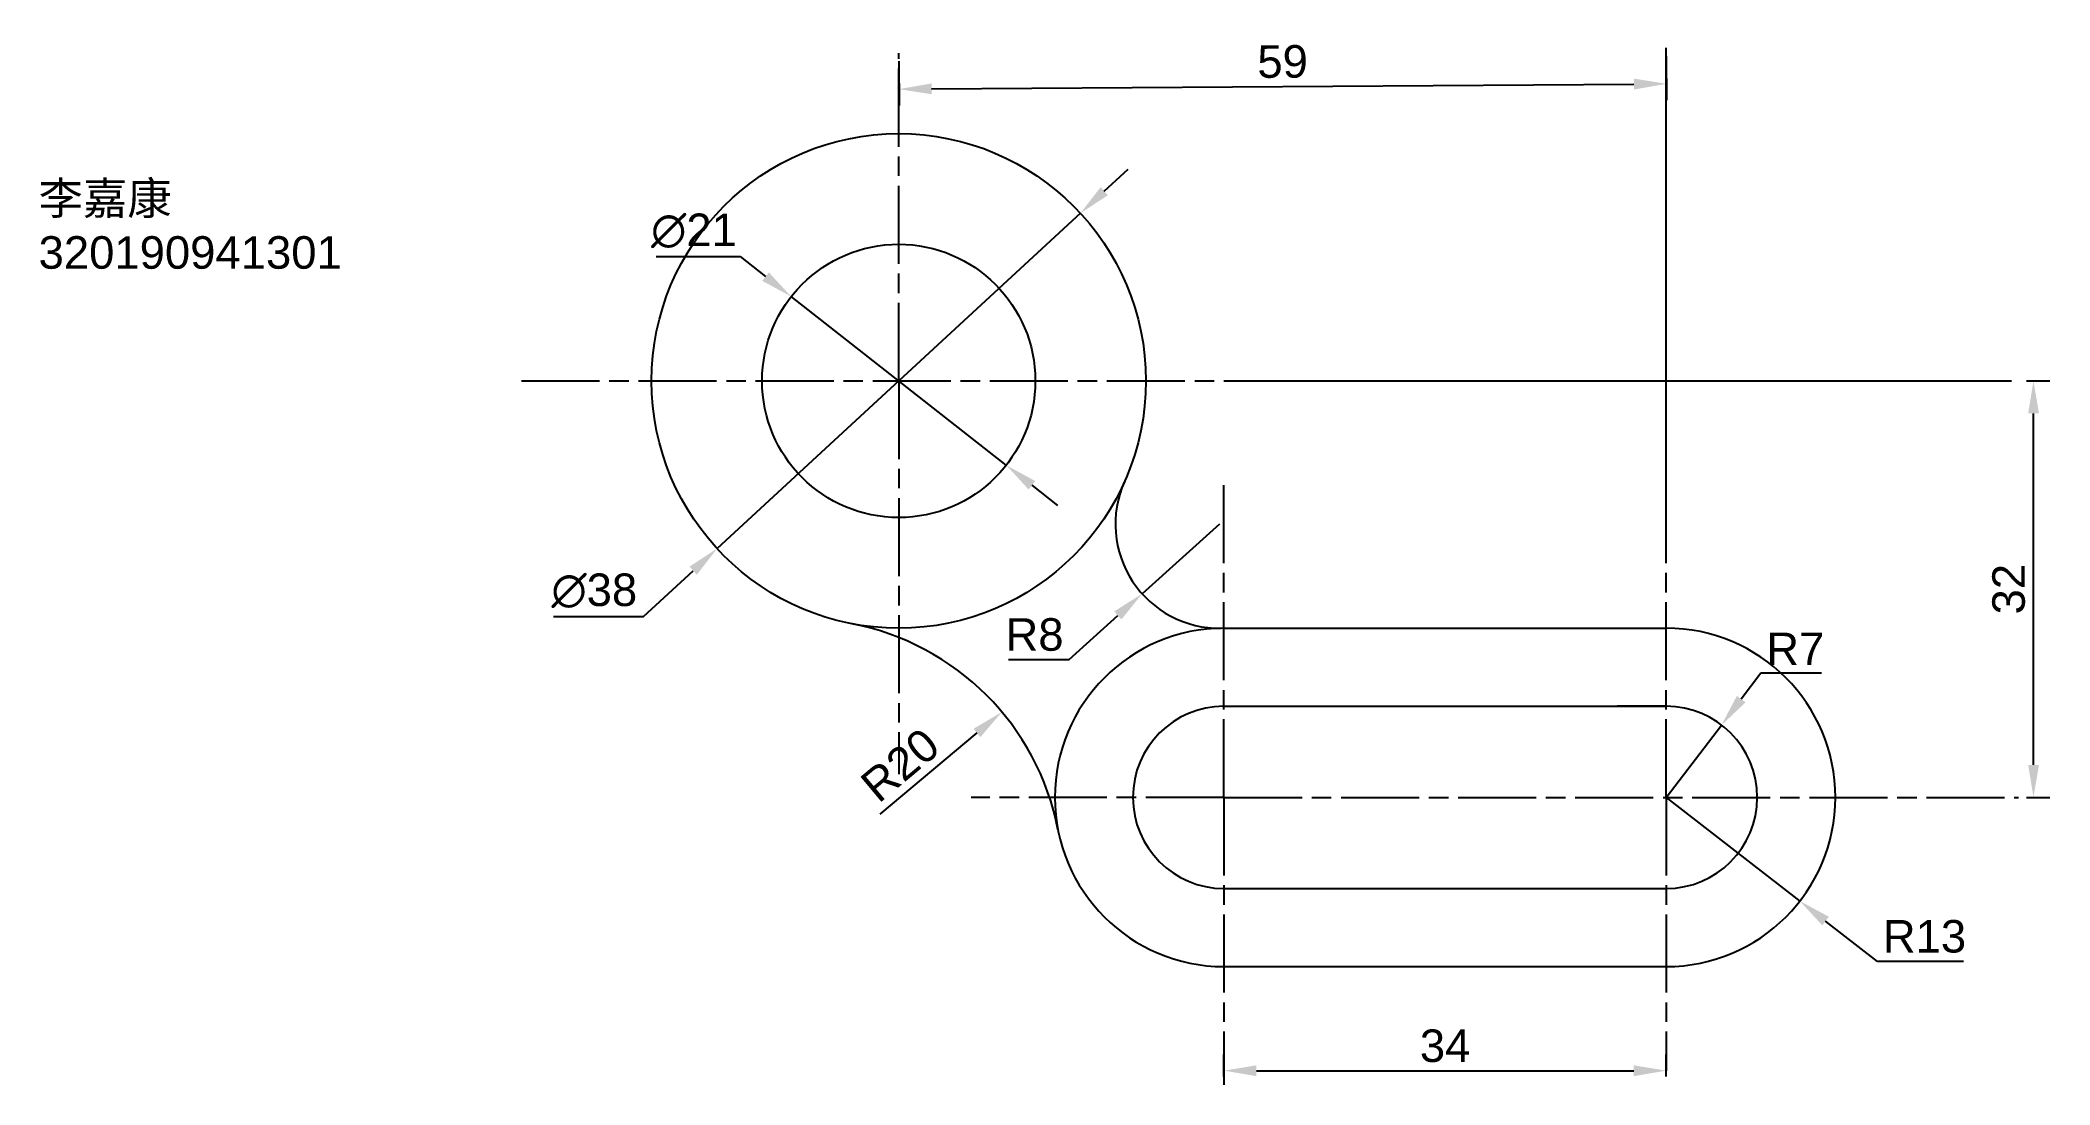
# Model space of a CAD drawing. Header units: millimetres. Extents: x -47 to 107, y -22 to 58.
import ezdxf

# ---------------------------------------------------------------- set-up
doc = ezdxf.new("R2010")
doc.units = ezdxf.units.MM
doc.header["$LTSCALE"] = 2.5
doc.linetypes.add('ACAD_ISO08W100', pattern=[36, 24, -3, 6, -3])
doc.styles.get("Standard").update_dxf_attribs({"font": 'arial.ttf'})
doc.dimstyles.new('ISO-25', dxfattribs={"dimtxt": 2.5, "dimasz": 2.5, "dimexe": 1.25, "dimexo": 0.625, "dimtad": 1, "dimtxsty": 'Standard', "dimcen": 2.5, "dimadec": 0, "dimazin": 0, "dimtfac": 1, "dimtmove": 0, "dimatfit": 3, "dimfxl": 1, "dimarcsym": 0})
doc.dimstyles.new('副本 ISO-25', dxfattribs={"dimtxt": 2.5, "dimasz": 2.5, "dimexe": 1.25, "dimexo": 0.625, "dimtad": 1, "dimtoh": 1, "dimtxsty": 'Standard', "dimcen": 2.5, "dimadec": 0, "dimazin": 0, "dimtfac": 1, "dimtmove": 0, "dimatfit": 3, "dimfxl": 1, "dimarcsym": 0})

# ---------------------------------------------------------------- blocks, each defined once
blk = doc.blocks.new('*D1')
at = {"color": 0, "linetype": 'ACAD_ISO08W100', "lineweight": -2, "transparency": 16777216}
for p, q in [((44, -21.46), (44, -19.75)), ((78, -21.46), (78, -19.75)), ((46.5, -21), (75.5, -21))]:
    blk.add_line(p, q, dxfattribs=at)
at = {"color": 0, "linetype": 'ACAD_ISO08W100', "transparency": 16777216}
for points in [[(46.5, -20.59), (46.5, -21.42), (44, -21)], [(75.5, -20.59), (75.5, -21.42), (78, -21)]]:
    blk.add_solid(points, dxfattribs=at)
at = {"layer": 'Defpoints', "color": 0, "linetype": 'ACAD_ISO08W100', "transparency": 16777216}
for p in [(78, -21), (44, -22.08), (78, -22.08)]:
    blk.add_point(p, dxfattribs=at)
at = {"color": 0, "linetype": 'ACAD_ISO08W100', "transparency": 16777216, "insert": (61, -19.1), "char_height": 2.5, "attachment_point": 5}
blk.add_mtext('34', dxfattribs=at)
blk = doc.blocks.new('*D2')
at = {"color": 0, "linetype": 'ACAD_ISO08W100', "lineweight": -2, "transparency": 16777216}
for p, q in [((105.7, 32), (107.48, 32)), ((106.23, 2.5), (106.23, 29.5)), ((105.7, 0), (107.48, 0))]:
    blk.add_line(p, q, dxfattribs=at)
at = {"color": 0, "linetype": 'ACAD_ISO08W100', "transparency": 16777216}
for points in [[(105.82, 29.5), (106.65, 29.5), (106.23, 32)], [(105.82, 2.5), (106.65, 2.5), (106.23, 0)]]:
    blk.add_solid(points, dxfattribs=at)
at = {"layer": 'Defpoints', "color": 0, "linetype": 'ACAD_ISO08W100', "transparency": 16777216}
for p in [(105.07, 32), (106.23, 32), (105.07, 0)]:
    blk.add_point(p, dxfattribs=at)
at = {"color": 0, "linetype": 'ACAD_ISO08W100', "transparency": 16777216, "insert": (104.33, 16), "char_height": 2.5, "attachment_point": 5, "rotation": 90}
blk.add_mtext('32', dxfattribs=at)
blk = doc.blocks.new('*D3')
at = {"color": 0, "linetype": 'ACAD_ISO08W100', "lineweight": -2, "transparency": 16777216}
for p, q in [((19, 56.56), (19.03, 53.17)), ((78, 56.96), (78.03, 53.58)), ((21.52, 54.44), (75.52, 54.81))]:
    blk.add_line(p, q, dxfattribs=at)
at = {"color": 0, "linetype": 'ACAD_ISO08W100', "transparency": 16777216}
for points in [[(21.52, 54.86), (21.52, 54.03), (19.02, 54.42)], [(75.52, 55.23), (75.52, 54.39), (78.02, 54.83)]]:
    blk.add_solid(points, dxfattribs=at)
at = {"layer": 'Defpoints', "color": 0, "linetype": 'ACAD_ISO08W100', "transparency": 16777216}
for p in [(19, 57.19), (78, 57.59), (78.02, 54.83)]:
    blk.add_point(p, dxfattribs=at)
at = {"color": 0, "linetype": 'ACAD_ISO08W100', "transparency": 16777216, "insert": (48.51, 56.53), "char_height": 2.5, "attachment_point": 5, "rotation": 0.3904}
blk.add_mtext('59', dxfattribs=at)
blk = doc.blocks.new('*D4')
at = {"color": 0, "linetype": 'ACAD_ISO08W100', "lineweight": -2, "transparency": 16777216}
for p, q in [((34.8, 46.58), (36.64, 48.28)), ((32.96, 44.88), (5.04, 19.12)), ((-0.62, 13.9), (3.2, 17.42)), ((-7.55, 13.9), (-0.62, 13.9))]:
    blk.add_line(p, q, dxfattribs=at)
at = {"color": 0, "linetype": 'ACAD_ISO08W100', "transparency": 16777216}
for points in [[(34.52, 46.89), (35.08, 46.27), (32.96, 44.88)], [(2.92, 17.73), (3.48, 17.11), (5.04, 19.12)]]:
    blk.add_solid(points, dxfattribs=at)
at = {"layer": 'Defpoints', "color": 0, "linetype": 'ACAD_ISO08W100', "transparency": 16777216}
for p in [(32.96, 44.88), (5.04, 19.12)]:
    blk.add_point(p, dxfattribs=at)
at = {"color": 0, "linetype": 'ACAD_ISO08W100', "transparency": 16777216, "insert": (-4.4, 15.87), "char_height": 2.5, "attachment_point": 5}
blk.add_mtext('∅38', dxfattribs=at)
blk = doc.blocks.new('*D5')
at = {"color": 0, "linetype": 'ACAD_ISO08W100', "lineweight": -2, "transparency": 16777216}
for p, q in [((0.35, 41.56), (6.8, 41.56)), ((6.8, 41.56), (8.77, 40.02)), ((27.27, 25.52), (10.73, 38.48)), ((29.23, 23.98), (31.2, 22.44))]:
    blk.add_line(p, q, dxfattribs=at)
at = {"color": 0, "linetype": 'ACAD_ISO08W100', "transparency": 16777216}
for points in [[(9.02, 40.34), (8.51, 39.69), (10.73, 38.48)], [(29.49, 24.31), (28.98, 23.66), (27.27, 25.52)]]:
    blk.add_solid(points, dxfattribs=at)
at = {"layer": 'Defpoints', "color": 0, "linetype": 'ACAD_ISO08W100', "transparency": 16777216}
for p in [(10.73, 38.48), (27.27, 25.52)]:
    blk.add_point(p, dxfattribs=at)
at = {"color": 0, "linetype": 'ACAD_ISO08W100', "transparency": 16777216, "insert": (3.26, 43.53), "char_height": 2.5, "attachment_point": 5}
blk.add_mtext('∅21', dxfattribs=at)
blk = doc.blocks.new('*D9')
at = {"color": 0, "linetype": 'ACAD_ISO08W100', "lineweight": -2, "transparency": 16777216}
for p, q in [((43.66, 21), (37.71, 15.65)), ((32.09, 10.6), (35.85, 13.98)), ((27.43, 10.6), (32.09, 10.6))]:
    blk.add_line(p, q, dxfattribs=at)
at = {"color": 0, "linetype": 'ACAD_ISO08W100', "transparency": 16777216}
blk.add_solid([(35.57, 14.29), (36.12, 13.67), (37.71, 15.65)], dxfattribs=at)
at = {"layer": 'Defpoints', "color": 0, "linetype": 'ACAD_ISO08W100', "transparency": 16777216}
for p in [(43.66, 21), (37.71, 15.65)]:
    blk.add_point(p, dxfattribs=at)
at = {"color": 0, "linetype": 'ACAD_ISO08W100', "transparency": 16777216, "insert": (29.44, 12.5), "char_height": 2.5, "attachment_point": 5}
blk.add_mtext('R8', dxfattribs=at)
blk = doc.blocks.new('*D10')
at = {"color": 0, "linetype": 'ACAD_ISO08W100', "lineweight": -2, "transparency": 16777216}
for p, q in [((85.28, 9.54), (83.76, 7.55)), ((89.94, 9.54), (85.28, 9.54)), ((78, 0), (82.25, 5.56))]:
    blk.add_line(p, q, dxfattribs=at)
at = {"color": 0, "linetype": 'ACAD_ISO08W100', "transparency": 16777216}
blk.add_solid([(83.43, 7.8), (84.1, 7.3), (82.25, 5.56)], dxfattribs=at)
at = {"layer": 'Defpoints', "color": 0, "linetype": 'ACAD_ISO08W100', "transparency": 16777216}
for p in [(82.25, 5.56), (78, 0)]:
    blk.add_point(p, dxfattribs=at)
at = {"color": 0, "linetype": 'ACAD_ISO08W100', "transparency": 16777216, "insert": (87.92, 11.41), "char_height": 2.5, "attachment_point": 5}
blk.add_mtext('R7', dxfattribs=at)
blk = doc.blocks.new('*D11')
at = {"color": 0, "linetype": 'ACAD_ISO08W100', "lineweight": -2, "transparency": 16777216}
for p, q in [((78, 0), (88.27, -7.97)), ((94.24, -12.6), (90.25, -9.5)), ((100.84, -12.6), (94.24, -12.6))]:
    blk.add_line(p, q, dxfattribs=at)
at = {"color": 0, "linetype": 'ACAD_ISO08W100', "transparency": 16777216}
blk.add_solid([(90.5, -9.17), (89.99, -9.83), (88.27, -7.97)], dxfattribs=at)
at = {"layer": 'Defpoints', "color": 0, "linetype": 'ACAD_ISO08W100', "transparency": 16777216}
for p in [(78, 0), (88.27, -7.97)]:
    blk.add_point(p, dxfattribs=at)
at = {"color": 0, "linetype": 'ACAD_ISO08W100', "transparency": 16777216, "insert": (97.85, -10.69), "char_height": 2.5, "attachment_point": 5}
blk.add_mtext('R13', dxfattribs=at)
blk = doc.blocks.new('*D12')
at = {"color": 0, "linetype": 'ACAD_ISO08W100', "lineweight": -2, "transparency": 16777216}
blk.add_line((17.57, -1.29), (25.02, 4.95), dxfattribs=at)
at = {"color": 0, "linetype": 'ACAD_ISO08W100', "transparency": 16777216}
blk.add_solid([(24.75, 5.27), (25.28, 4.63), (26.93, 6.56)], dxfattribs=at)
at = {"layer": 'Defpoints', "color": 0, "linetype": 'ACAD_ISO08W100', "transparency": 16777216}
for p in [(26.93, 6.56), (11.61, -6.29)]:
    blk.add_point(p, dxfattribs=at)
at = {"color": 0, "linetype": 'ACAD_ISO08W100', "transparency": 16777216, "insert": (19.11, 2.48), "char_height": 2.5, "attachment_point": 5, "rotation": 39.9771}
blk.add_mtext('R20', dxfattribs=at)

msp = doc.modelspace()

# ---------------------------------------------------------------- linework, layer by layer
at = {"linetype": 'ACAD_ISO08W100', "ltscale": 0.1}
for p, q in [((19, 32), (19, 57.186)), ((-10, 32), (44.546, 32)), ((19, 32), (19, 1.79)), ((44, 0), (44, 24.459)), ((78, 0), (78, 23.531)), ((44, 0), (24.569, 0)), ((44, 0), (44, -22.085)), ((44, 0), (105.074, 0)), ((78, 0), (78, -21.002))]:
    msp.add_line(p, q, dxfattribs=at)
at = {"linetype": 'ACAD_ISO08W100'}
for p, q in [((78, 23.531), (78, 57.588)), ((44.546, 32), (106.234, 32))]:
    msp.add_line(p, q, dxfattribs=at)
for p, q in [((44, 13), (78, 13)), ((44, 7), (78, 7)), ((78, 7), (74.225, 7)), ((44, -7), (78, -7)), ((44, -13), (78, -13))]:
    msp.add_line(p, q)
for radius in [19, 10.5]:
    msp.add_circle((19, 32), radius)
for centre, radius, start, end in [((43.656, 20.997), 8, 155.95139, 270.93751), ((11.606, -6.293), 20, 10.99271, 79.07041), ((44, 0), 13, 90, 270), ((78, 0), 13, 270, 90), ((44, 0), 7, 90, 270), ((78, 0), 7, 270, 90)]:
    msp.add_arc(centre, radius, start, end)

# ---------------------------------------------------------------- texts
at = {"linetype": 'ACAD_ISO08W100', "insert": (-47.119, 47.289), "char_height": 2.5, "attachment_point": 1}
msp.add_mtext_dynamic_manual_height_columns('{\\fSimSun|b0|i0|c134|p2;李嘉康}\\P320190941301', width=29.05023, gutter_width=12.5, heights=[0], dxfattribs=at)

# ---------------------------------------------------------------- dimensions: what is measured, and where the dimension line sits
at = {"linetype": 'ACAD_ISO08W100'}
dim = msp.add_aligned_dim(p1=(19, 57.186), p2=(78, 57.588), distance=-2.761, dimstyle='ISO-25', dxfattribs=at)
dim.commit()
dim.dimension.update_dxf_attribs({"geometry": '*D3', "text_midpoint": (48.506, 56.527)})
for p1, p2, picture, middle in [((32.964, 44.885), (5.036, 19.115), '*D4', (-4.395, 13.898)), ((27.266, 25.525), (10.734, 38.475), '*D5', (3.264, 41.559))]:
    dim = msp.add_diameter_dim_2p(p1=p1, p2=p2, dimstyle='副本 ISO-25', dxfattribs=at)
    dim.commit()
    dim.dimension.update_dxf_attribs({"geometry": picture, "text_midpoint": middle, "dimtype": 163})
dim = msp.add_linear_dim(base=(106.234, 32), p1=(105.074, 0), p2=(105.074, 32), angle=90, dimstyle='ISO-25', dxfattribs=at)
dim.commit()
dim.dimension.update_dxf_attribs({"geometry": '*D2', "text_midpoint": (104.331, 16)})
for center, mpoint, picture, middle in [((43.656, 20.997), (37.705, 15.651), '*D9', (29.444, 12.504)), ((78, 0), (82.247, 5.564), '*D10', (87.921, 11.414)), ((78, 0), (88.273, -7.967), '*D11', (97.854, -10.694))]:
    dim = msp.add_radius_dim(center=center, mpoint=mpoint, dimstyle='副本 ISO-25', dxfattribs=at)
    dim.commit()
    dim.dimension.update_dxf_attribs({"geometry": picture, "text_midpoint": middle})
dim = msp.add_radius_dim(center=(11.606, -6.293), mpoint=(26.932, 6.557), dimstyle='副本 ISO-25', dxfattribs=at)
dim.commit()
dim.dimension.update_dxf_attribs({"geometry": '*D12', "text_midpoint": (20.336, 1.027), "dimtype": 164})
dim = msp.add_linear_dim(base=(78, -21.002), p1=(44, -22.085), p2=(78, -22.085), dimstyle='ISO-25', dxfattribs=at)
dim.commit()
dim.dimension.update_dxf_attribs({"geometry": '*D1', "text_midpoint": (61, -19.1)})

doc.saveas('drawing.dxf')
